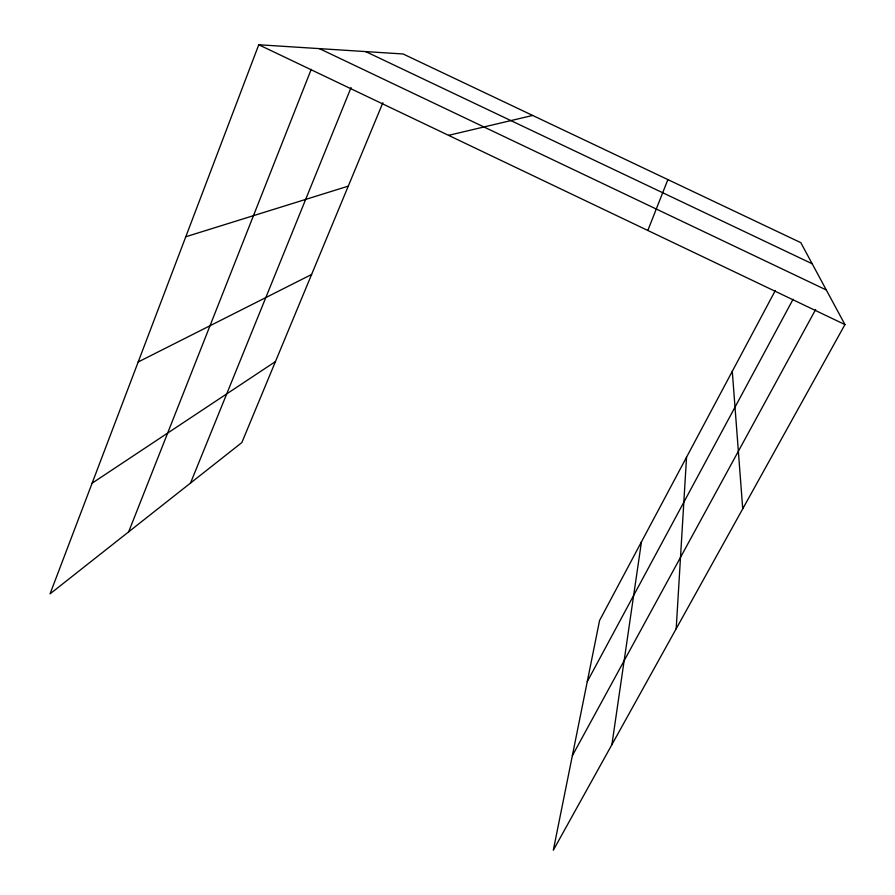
<?xml version="1.0" encoding="UTF-8"?>
<svg xmlns="http://www.w3.org/2000/svg" width="895" height="895" viewBox="0 0 895 895"><rect width="100%" height="100%" fill="white"/><g stroke="black" fill="none" stroke-linecap="round" stroke-linejoin="round"><path stroke-width="1.34" d="M676.195 628.749L686.543 457.2M611.912 744.606L641.458 541.833M775.361 290.45L599.572 620.481L553.311 850.25L844.947 324.572L800.812 242.668L403.108 53.98L258.767 44.75L50.053 593.855L241.829 442.589L382.881 102.735M128.656 531.865L311.225 69.34M647.823 230.474L667.883 179.604M190.512 483.076L351.064 87.576M587.254 681.643L793.059 299.31M572.352 755.682L815.647 309.536M92.118 483.177L275.447 361.58M138.188 361.983L311.605 274.474M185.791 236.75L348.267 186.138M448.552 135.346L532.67 115.444M365.675 51.586L812.179 263.768M319.403 48.621L826.309 289.98M258.767 44.75L844.947 324.572M732.289 371.313L742.727 508.819"/></g></svg>
